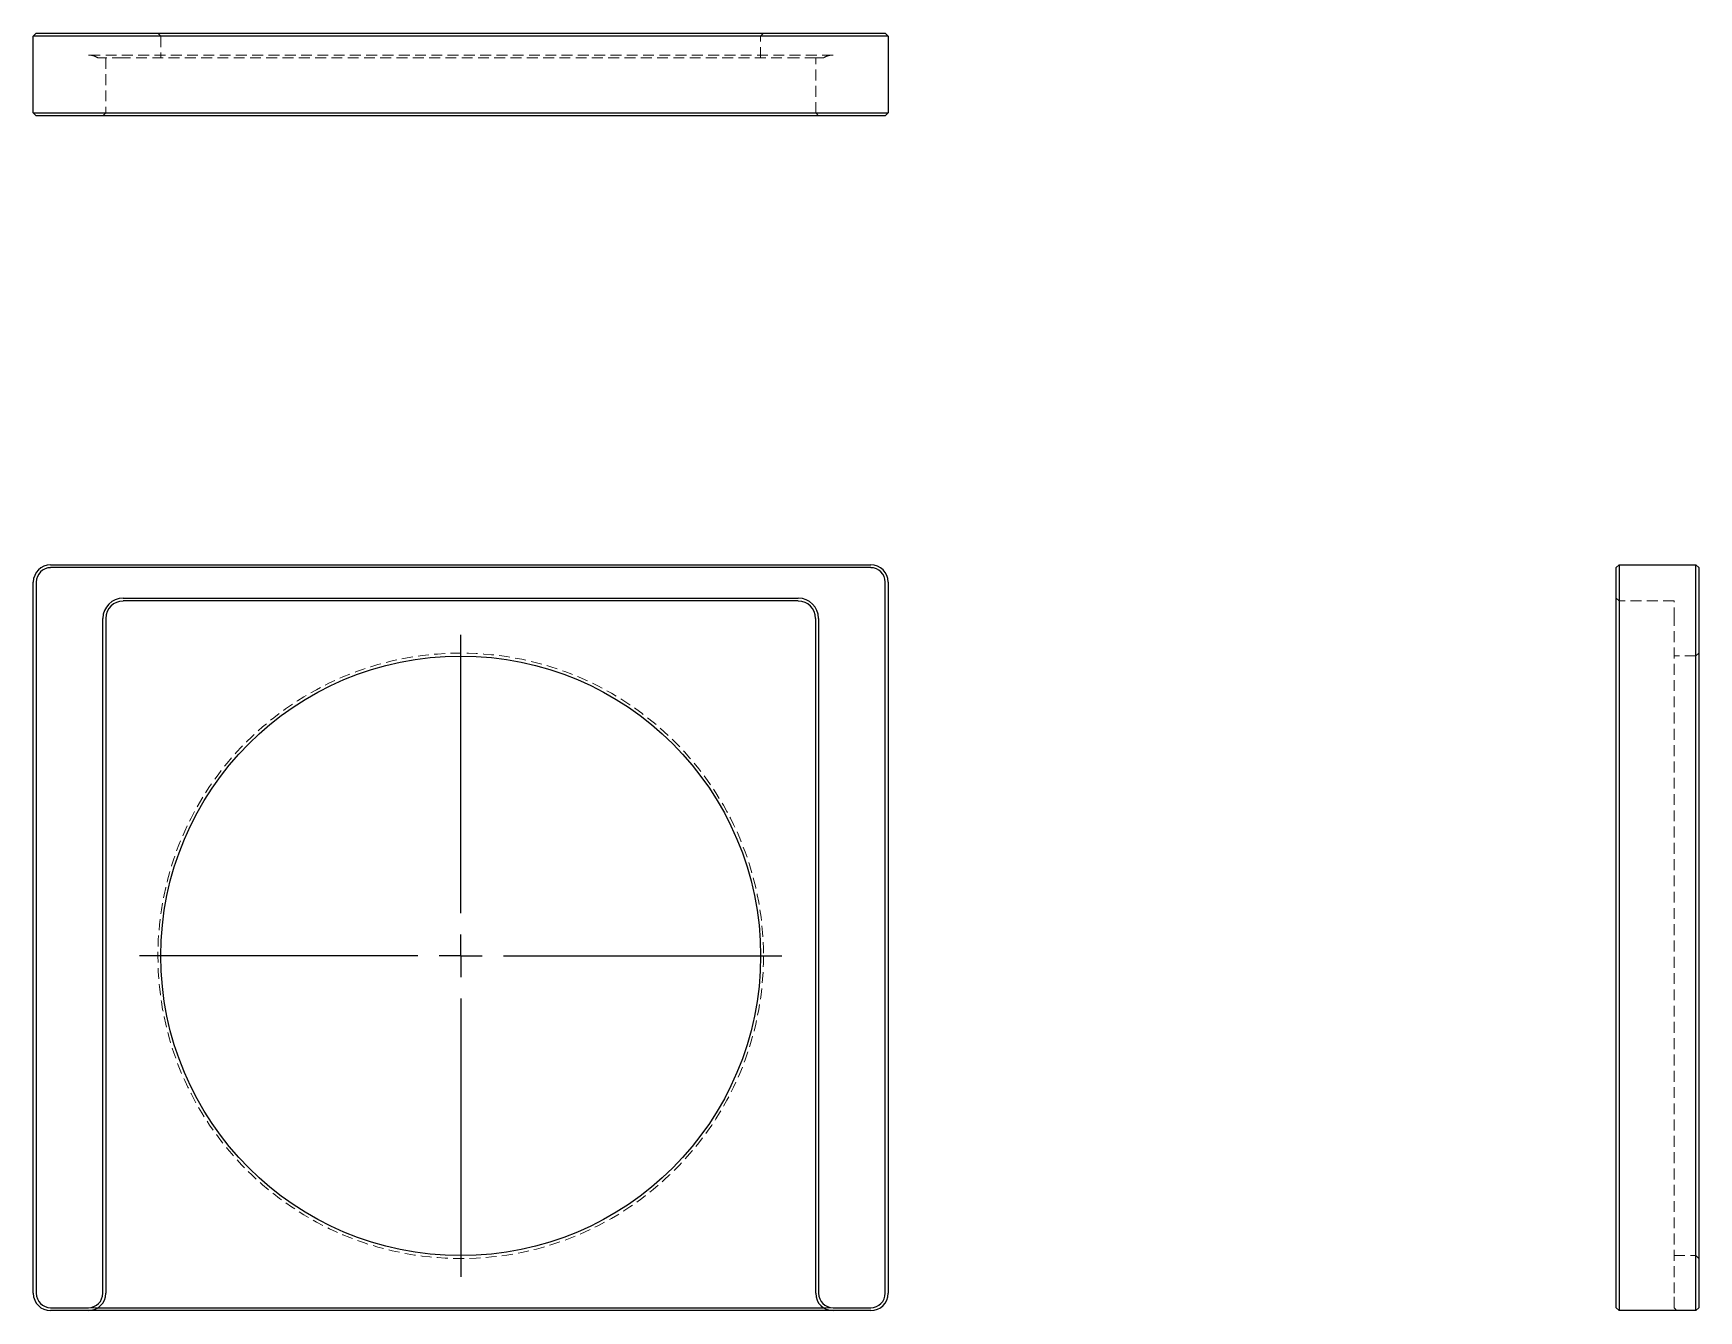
# Model space of a CAD drawing. Header units: millimetres. Extents: x 33 to 228, y 13 to 163.
import ezdxf

# ---------------------------------------------------------------- set-up
doc = ezdxf.new("R2010")
doc.units = ezdxf.units.MM
doc.linetypes.add('HIDDEN', pattern=[1.905, 1.27, -0.635])
doc.layers.add('10', color=7, linetype='Continuous')

# ---------------------------------------------------------------- blocks, each defined once
blk = doc.blocks.new('SW_CENTERMARKSYMBOL_0')
at = {"layer": '10', "color": 0}
for p, q in [((0, 5), (0, 37.58)), ((0, 0), (0, 2.5)), ((-5, 0), (-37.58, 0)), ((0, 0), (-2.5, 0)), ((0, 0), (0, -2.5)), ((0, 0), (2.5, 0)), ((5, 0), (37.58, 0)), ((0, -5), (0, -37.58))]:
    blk.add_line(p, q, dxfattribs=at)

msp = doc.modelspace()

# ---------------------------------------------------------------- linework, layer by layer
at = {"color": 7, "linetype": 'Continuous', "lineweight": 25}
for p, q in [((33.34, 162.83), (33, 162.49)), ((33, 153.51), (33, 162.49)), ((35.03, 162.49), (33, 162.49)), ((33.34, 162.83), (35.03, 162.83)), ((35.03, 162.83), (130.97, 162.83)), ((130.97, 162.49), (35.03, 162.49)), ((130.97, 162.83), (132.66, 162.83)), ((133, 162.49), (130.97, 162.49)), ((133, 162.49), (132.66, 162.83)), ((133, 162.49), (133, 153.51)), ((33, 153.51), (35.03, 153.51)), ((33, 153.51), (33.34, 153.17)), ((35.03, 153.17), (33.34, 153.17)), ((35.03, 153.51), (130.97, 153.51)), ((130.97, 153.17), (35.03, 153.17)), ((130.97, 153.51), (133, 153.51)), ((132.66, 153.17), (130.97, 153.17)), ((133, 153.51), (132.66, 153.17)), ((35.03, 100.64), (130.97, 100.64)), ((130.97, 100.31), (35.03, 100.31)), ((218.51, 100.64), (218.17, 100.31)), ((218.17, 98.61), (218.17, 100.31)), ((218.51, 100.64), (218.51, 98.61)), ((218.51, 100.64), (227.49, 100.64)), ((227.49, 98.61), (227.49, 100.64)), ((227.49, 100.64), (227.83, 100.31)), ((227.83, 100.31), (227.83, 98.61)), ((33, 15.39), (33, 98.61)), ((33.34, 98.61), (33.34, 15.39)), ((132.66, 15.39), (132.66, 98.61)), ((133, 98.61), (133, 15.39)), ((218.17, 15.39), (218.17, 98.61)), ((218.51, 98.61), (218.51, 15.39)), ((227.49, 15.39), (227.49, 98.61)), ((227.83, 98.61), (227.83, 15.39)), ((43.51, 96.75), (122.49, 96.75)), ((122.49, 96.41), (43.51, 96.41)), ((41.14, 15.39), (41.14, 94.37)), ((41.47, 94.37), (41.47, 15.39)), ((124.53, 15.39), (124.53, 94.37)), ((124.86, 94.37), (124.86, 15.39)), ((35.03, 13.69), (39.44, 13.69)), ((40.56, 13.69), (125.44, 13.69)), ((126.56, 13.69), (130.97, 13.69)), ((218.17, 13.69), (218.17, 15.39)), ((218.51, 13.36), (218.17, 13.69)), ((218.51, 15.39), (218.51, 13.36)), ((227.49, 13.36), (227.49, 15.39)), ((227.83, 13.69), (227.49, 13.36)), ((227.83, 15.39), (227.83, 13.69)), ((39.44, 13.36), (35.03, 13.36)), ((126.56, 13.36), (39.44, 13.36)), ((130.97, 13.36), (126.56, 13.36)), ((227.49, 13.36), (218.51, 13.36))]:
    msp.add_line(p, q, dxfattribs=at)
at = {"color": 7, "linetype": 'HIDDEN', "lineweight": 18}
for p, q in [((47.58, 162.83), (47.92, 162.49)), ((47.92, 162.49), (47.92, 159.95)), ((118.08, 162.49), (118.42, 162.83)), ((118.08, 159.95), (118.08, 162.49)), ((126.56, 160.29), (39.44, 160.29)), ((41.47, 159.95), (40.56, 159.95)), ((43.51, 159.95), (41.47, 159.95)), ((41.47, 159.95), (41.47, 153.51)), ((122.49, 159.95), (43.51, 159.95)), ((124.53, 159.95), (122.49, 159.95)), ((124.53, 153.51), (124.53, 159.95)), ((125.44, 159.95), (124.53, 159.95)), ((41.14, 153.17), (41.47, 153.51)), ((124.86, 153.17), (124.53, 153.51)), ((218.17, 96.75), (218.51, 96.41)), ((224.95, 96.41), (218.51, 96.41)), ((224.95, 94.37), (224.95, 96.41)), ((224.95, 15.39), (224.95, 94.37)), ((227.49, 89.97), (224.95, 89.97)), ((227.83, 90.31), (227.49, 89.97)), ((224.95, 19.8), (227.49, 19.8)), ((227.49, 19.8), (227.83, 19.46)), ((40.56, 13.69), (39.44, 13.69)), ((126.56, 13.69), (125.44, 13.69)), ((224.95, 13.69), (224.95, 15.39))]:
    msp.add_line(p, q, dxfattribs=at)
msp.add_circle((83, 54.88), 35.42, dxfattribs=at)
at = {"color": 7, "linetype": 'Continuous', "lineweight": 25}
msp.add_circle((83, 54.88), 35.08, dxfattribs=at)
for centre, radius, start, end in [((35.03, 98.61), 2.03, 90, 180), ((35.03, 98.61), 1.69, 90, 180), ((130.97, 98.61), 2.03, 0, 90), ((130.97, 98.61), 1.69, 0, 90), ((43.51, 94.37), 2.37, 90, 180), ((43.51, 94.37), 2.03, 90, 180), ((122.49, 94.37), 2.37, 0, 90), ((122.49, 94.37), 2.03, 0, 90), ((35.03, 15.39), 2.03, 180, 270), ((35.03, 15.39), 1.69, 180, 270), ((39.44, 15.39), 1.69, 270, 0), ((39.44, 15.39), 2.03, 270, 0), ((126.56, 15.39), 2.03, 180, 270), ((126.56, 15.39), 1.69, 180, 270), ((130.97, 15.39), 2.03, 270, 0), ((130.97, 15.39), 1.69, 270, 0)]:
    msp.add_arc(centre, radius, start, end, dxfattribs=at)
at = {"color": 7, "linetype": 'HIDDEN', "lineweight": 18}
for points in [[(39.44, 160.29), (39.64, 160.29), (39.84, 160.26), (40.22, 160.14), (40.4, 160.06), (40.56, 159.95)], [(125.44, 159.95), (125.6, 160.06), (125.78, 160.14), (126.16, 160.26), (126.36, 160.29), (126.56, 160.29)], [(224.95, 13.69), (225.06, 13.59), (225.14, 13.5), (225.26, 13.38), (225.29, 13.36), (225.29, 13.36)]]:
    msp.add_open_spline(points, degree=3, knots=[0, 0, 0, 0, 0.5, 0.5, 1, 1, 1, 1], dxfattribs=at)

# ---------------------------------------------------------------- block references
at = {"layer": '10'}
msp.add_blockref('SW_CENTERMARKSYMBOL_0', (83, 54.88), dxfattribs=at)

doc.saveas('drawing.dxf')
